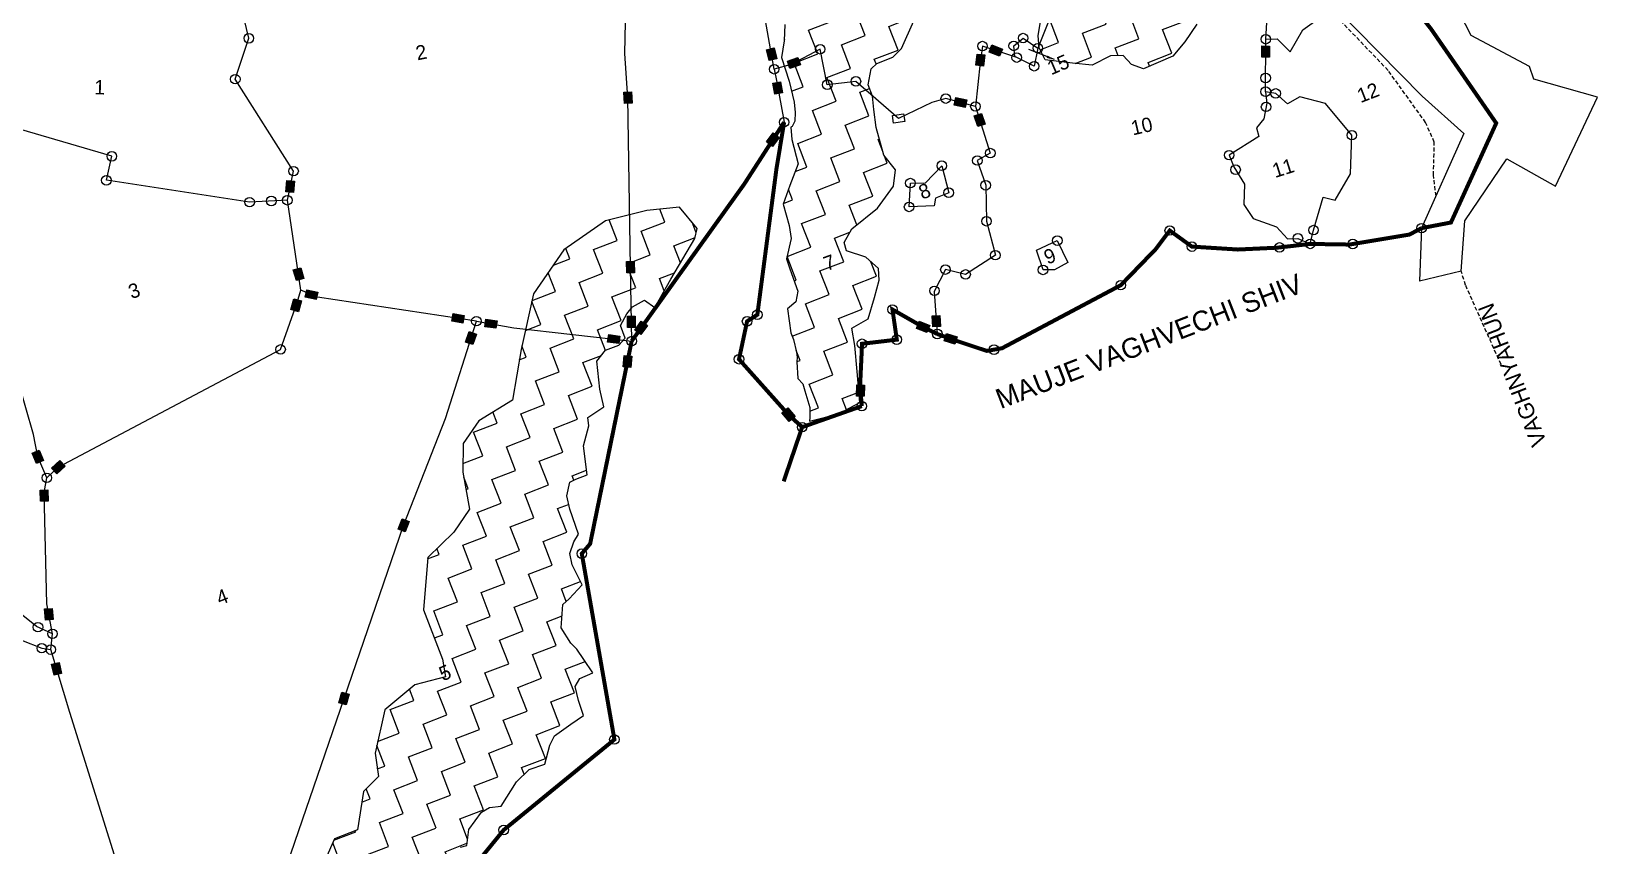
# Model space of a CAD drawing. Header units: metres. Extents: x 298584 to 302516, y 1968971 to 1973240.
# Drawn here: x 300528 to 302516, y 1970663 to 1971698 of the extents above; entities that cross this region are included whole.
import ezdxf

# ---------------------------------------------------------------- set-up
doc = ezdxf.new("R2010")
doc.units = ezdxf.units.M
doc.header["$MEASUREMENT"] = 0
for name, pattern in [('DASHDOT', [1, 0.5, -0.25, 0, -0.25]), ('DASHED', [0.75, 0.5, -0.25]), ('DIVIDE', [1.25, 0.5, -0.25, 0, -0.25, 0, -0.25])]:
    doc.linetypes.add(name, pattern=pattern)
for name, color, linetype in [('LINE_FOOTPATH', 1, 'DASHED'), ('OFF', 1, 'Continuous'), ('POLY_HATCH', 12, 'Continuous'), ('POLY_PARCEL', 6, 'Continuous'), ('POLY_WATER', 4, 'Continuous'), ('SYM_ARROW', 1, 'Continuous'), ('SYM_STONE', 1, 'Continuous'), ('TEXT_MAPOUT', 7, 'Continuous'), ('TEXT_PARCEL', 7, 'Continuous'), ('V_BOUND_LINE', 7, 'Continuous'), ('V_BOUND_STREAM_LINE', 7, 'DASHDOT'), ('V_DIVIDE_LINE', 7, 'DIVIDE')]:
    doc.layers.add(name, color=color, linetype=linetype)
doc.styles.add('TEXT_MAP', font='')
doc.styles.get('TEXT_MAP').set_extended_font_data('Kruti Dev 050')
doc.dimstyles.get("Standard").update_dxf_attribs({"dimtxt": 0.18, "dimasz": 0.18, "dimexe": 0.18, "dimexo": 0.0625, "dimgap": 0.09, "dimtad": 0, "dimtih": 1, "dimtoh": 1, "dimdec": 4, "dimzin": 0, "dimdsep": 46, "dimtxsty": 'Standard', "dimcen": 0.09, "dimadec": 0, "dimazin": 0, "dimtfac": 1, "dimtdec": 4, "dimtofl": 0, "dimtmove": 0, "dimatfit": 3, "dimfxl": 1, "dimtolj": 1, "dimtzin": 0, "dimarcsym": 0})
pattern_1 = [(21.1555, (299824.944, 1968554.17), (18.4471, 41.73738), [32.2669, -32.2669]), (111.1555, (299855.037, 1968565.816), (-41.73738, 18.4471), [32.2669, -32.2669])]

# ---------------------------------------------------------------- blocks, each defined once
blk = doc.blocks.new('STONE')
blk.add_circle((0, 0), 0.851)
blk = doc.blocks.new('STONESQUAREFILLED')
blk.add_hatch(color=256).paths.add_polyline_path([(0.7, -0.48), (0.7, 0.48), (-0.7, 0.48), (-0.7, -0.48)])
blk.add_lwpolyline([(-0.7, 0.48), (0.7, 0.48), (0.7, -0.48), (-0.7, -0.48)], close=True)
blk = doc.blocks.new('STONESQUARE')
blk.add_lwpolyline([(-0.7, 0.48), (0.7, 0.48), (0.7, -0.48), (-0.7, -0.48)], close=True)
blk = doc.blocks.new('TEXTARROW')
blk.add_leader([(0.04, -0.01), (8.68, -0.01)], dimstyle='Standard', override={"dimtxt": 2.5, "dimasz": 2.5, "dimexe": 1.25, "dimexo": 0.625, "dimgap": 0.625, "dimtad": 1, "dimtih": 0, "dimtoh": 0, "dimzin": 8, "dimcen": 2.5, "dimtofl": 1})

msp = doc.modelspace()

# ---------------------------------------------------------------- hatches: boundary and pattern name
at = {"layer": 'POLY_HATCH'}
h = msp.add_hatch(dxfattribs=at)
h.set_pattern_fill('ZIGZAG', color=256, scale=10.162801, angle=21.1555, style=0)
h.set_pattern_definition(pattern_1)
h.paths.add_polyline_path([(299997.4, 1971552), (299980.5, 1971580.5), (299971.6, 1971591), (299969.2, 1971622.2), (299973.9, 1971645.4), (299966.2, 1971662.8), (299972.6, 1971678.9), (299968.9, 1971696), (299962.3, 1971708), (299959.9, 1971721.7), (299961.4, 1971732.9), (299959.9, 1971746.9), (299955.3, 1971753.9), (299951, 1971760), (299943.5, 1971771.7), (299937, 1971788.6), (299925.8, 1971810), (299920.9, 1971835.3), (299915.2, 1971857.5), (299909.3, 1971872.7), (299894.7, 1971885.5), (299879.8, 1971901.1), (299868.6, 1971915.2), (299863, 1971934.5), (299861.1, 1971952.2), (299860.7, 1971965.6), (299849.2, 1971977.7), (299829.9, 1971993.6), (299820, 1972007.8), (299809.6, 1972039.8), (299812.3, 1972055.4), (299808.4, 1972065.5), (299795.2, 1972077), (299786.8, 1972103.8), (299790.2, 1972117.8), (299798.2, 1972129.6), (299811.5, 1972140.6), (299820.6, 1972159.7), (299818, 1972184), (299820.4, 1972200.5), (299842, 1972217.6), (299853.1, 1972231.6), (299854, 1972244.5), (299848.8, 1972250.3), (299831.3, 1972263), (299811.9, 1972282.3), (299810.9, 1972293), (299812.1, 1972305.5), (299796.9, 1972322), (299774.7, 1972336.7), (299761.3, 1972358.7), (299752.3, 1972382), (299774.3, 1972388.1), (299799, 1972374.3), (299810.2, 1972363.1), (299819.8, 1972348.3), (299844.7, 1972344.4), (299858.7, 1972333.3), (299868.6, 1972317.7), (299877.7, 1972301.7), (299890.7, 1972288.3), (299917.4, 1972282.1), (299947.5, 1972272.3), (299956, 1972255.2), (299989.9, 1972255.7), (300012.5, 1972252.8), (300026.4, 1972236.8), (300048.3, 1972222.9), (300072.5, 1972210.9), (300078.7, 1972199.7), (300086.7, 1972176.5), (300081.2, 1972165.6), (300081.1, 1972155.9), (300085.2, 1972142.9), (300096.2, 1972134.5), (300104.8, 1972122.3), (300112, 1972107.8), (300116.1, 1972086), (300118.6, 1972074.4), (300126.6, 1972063.9), (300145.2, 1972071.1), (300173.6, 1972065.5), (300187.8, 1972056.5), (300210, 1972042.7), (300215.7, 1972044.9), (300231.1, 1972052.8), (300247.7, 1972060.2), (300265.6, 1972064.2), (300285.7, 1972065.1), (300312.7, 1972075.6), (300330.1, 1972091.1), (300352.6, 1972100.8), (300377.6, 1972106.6), (300407.4, 1972089.9), (300440.7, 1972079.4), (300471.2, 1972070.9), (300495.5, 1972068.6), (300513.9, 1972061.1), (300529.1, 1972044.6), (300545.5, 1972024.7), (300566.8, 1972012.6), (300581.3, 1971990), (300584.4, 1971979.5), (300587.8, 1971963.3), (300586.1, 1971954.9), (300605.7, 1971942.1), (300624.9, 1971930.1), (300631.7, 1971915.2), (300642.7, 1971892.7), (300650.7, 1971874.5), (300670.8, 1971888), (300694, 1971900.9), (300728.6, 1971904.6), (300750.7, 1971922.9), (300776.1, 1971937.6), (300808.2, 1971940.2), (300818.5, 1971946.2), (300824.5, 1971981.7), (300842.9, 1971996.4), (300873.7, 1972007.4), (300886.5, 1972014.3), (300898.5, 1972041.3), (300909.1, 1972054.1), (300937.2, 1972067), (300970.4, 1972081.8), (300976.6, 1972094.9), (300999.2, 1972114.3), (301023.7, 1972123.8), (301019.1, 1972156.1), (301012.9, 1972189.6), (301035.8, 1972216), (301032.3, 1972239.9), (301014, 1972239.6), (301002, 1972242.8), (300992.2, 1972268.2), (300994.7, 1972281.8), (301014, 1972287.3), (301043.3, 1972299.6), (301050, 1972314.8), (301045.7, 1972333.6), (301037.5, 1972367.8), (301040.9, 1972411.9), (301051.2, 1972430.4), (301075.5, 1972433), (301087.7, 1972411.5), (301089.7, 1972376.3), (301078.4, 1972352.5), (301075.2, 1972335.7), (301080.3, 1972325), (301084, 1972308), (301080.3, 1972294.9), (301073.9, 1972278.8), (301073.2, 1972267.9), (301074, 1972245.8), (301060.7, 1972222.2), (301067.2, 1972170.3), (301065.9, 1972156.1), (301069.6, 1972126.5), (301089.1, 1972113.6), (301094.1, 1972100.9), (301099.7, 1972088.8), (301103.1, 1972082.4), (301126.4, 1972082.6), (301159.4, 1972065.3), (301170.4, 1972056.9), (301183.7, 1972037.7), (301206.3, 1972039.7), (301241.9, 1972033), (301256.8, 1972027.2), (301264.2, 1972005.7), (301271.5, 1971996.9), (301312, 1971990.2), (301327.9, 1971981.8), (301341, 1971960.6), (301350.8, 1971935.2), (301372.2, 1971932.8), (301386, 1971919.7), (301396.9, 1971901.5), (301417.2, 1971891.9), (301428.8, 1971876.9), (301455.1, 1971859.6), (301465.8, 1971829.3), (301469.1, 1971795.6), (301469.2, 1971770.3), (301480.6, 1971740.7), (301484.3, 1971706.2), (301483.5, 1971685.5), (301479.9, 1971664.6), (301489.7, 1971634.4), (301496.1, 1971607.7), (301498, 1971586.7), (301492.1, 1971573.2), (301493.1, 1971560.1), (301501.2, 1971529.2), (301490.4, 1971501.7), (301482, 1971478.1), (301489.6, 1971450.9), (301492.1, 1971434.4), (301486.5, 1971408.8), (301490.5, 1971395.8), (301500.5, 1971367.6), (301498, 1971354), (301487.7, 1971345.2), (301491.8, 1971314.7), (301495, 1971306.2), (301500.1, 1971286.9), (301499.3, 1971277.7), (301500.5, 1971256.8), (301507.2, 1971249.7), (301509.6, 1971240.9), (301515.8, 1971219.9), (301515.8, 1971202.4), (301552.1, 1971211.6), (301579.5, 1971226.1), (301576, 1971265.6), (301573, 1971298.4), (301569.3, 1971320.4), (301590, 1971332.3), (301597.9, 1971359.6), (301604.1, 1971381.4), (301603.1, 1971396.6), (301586.9, 1971410.8), (301562.4, 1971418.8), (301559.3, 1971429.3), (301569.1, 1971446.7), (301601.8, 1971472.9), (301622, 1971501.1), (301624.7, 1971521.7), (301609.8, 1971540.2), (301600.1, 1971575.3), (301597, 1971598.4), (301595.3, 1971615.3), (301589.8, 1971629.6), (301593.6, 1971650.2), (301600.8, 1971656.9), (301621.1, 1971664.8), (301632.3, 1971675.9), (301647.9, 1971711.1), (301643.3, 1971722.9), (301635.6, 1971740.4), (301623.8, 1971758.2), (301613.2, 1971770.6), (301609.1, 1971783.6), (301608.8, 1971802), (301599, 1971835.1), (301590, 1971865.6), (301578.5, 1971885.5), (301557.5, 1971896.8), (301542.5, 1971910.5), (301543.2, 1971938.9), (301546.8, 1971954.9), (301546.3, 1971971.2), (301537, 1971985.1), (301527.5, 1971992.1), (301489.1, 1972018.7), (301463.4, 1972039.9), (301430.4, 1972074.8), (301375, 1972092.2), (301337.3, 1972099), (301299, 1972120.2), (301266.7, 1972123.2), (301240.4, 1972120.8), (301252.3, 1972135.1), (301281, 1972154), (301275.6, 1972190.8), (301242.4, 1972206.1), (301198.2, 1972204.6), (301142.2, 1972181), (301122.8, 1972170.6), (301117.6, 1972171.5), (301175.5, 1972214.6), (301197.5, 1972230.9), (301187.4, 1972262), (301172.2, 1972286.2), (301142, 1972298.9), (301128.8, 1972297.7), (301139.7, 1972317.4), (301169, 1972334.6), (301201.5, 1972363.7), (301204, 1972377.3), (301200.3, 1972389.3), (301174.8, 1972423), (301166.1, 1972430.3), (301182.8, 1972460.1), (301184.3, 1972488.9), (301181.6, 1972503.4), (301160.4, 1972525.4), (301151.6, 1972535.6), (301128.9, 1972554), (301100.1, 1972555.5), (301088.6, 1972550.1), (301086.5, 1972527.9), (301083.3, 1972511.1), (301080.7, 1972492.6), (301076.8, 1972464.8), (301078.9, 1972456.9), (301073.8, 1972450), (301061.1, 1972445.1), (301042.7, 1972457.5), (301018.6, 1972456.9), (301001.6, 1972453.2), (300985.4, 1972484.9), (300959.5, 1972486.5), (300944.8, 1972481.8), (300932.4, 1972458.5), (300915.9, 1972435.6), (300911.4, 1972404.7), (300918, 1972380), (300921, 1972359.8), (300923.1, 1972344.1), (300911.9, 1972320.3), (300898.1, 1972290.7), (300903, 1972265.4), (300908.1, 1972224.5), (300901.7, 1972208.5), (300906.7, 1972188), (300903, 1972174.9), (300856.9, 1972170.7), (300822.9, 1972143), (300811.6, 1972126.9), (300807.1, 1972113.5), (300782, 1972104.3), (300753.7, 1972084.6), (300740.7, 1972067.9), (300751.1, 1972040.8), (300749.1, 1972028.4), (300724.9, 1972005.4), (300715.3, 1971990), (300710.9, 1971973.8), (300695.7, 1971967.9), (300676.9, 1971963.5), (300659.6, 1971965.6), (300651.6, 1971976.1), (300632.8, 1971980.7), (300629.5, 1971995.7), (300648.1, 1972007.8), (300662.3, 1972024), (300672, 1972044.2), (300664, 1972072.3), (300647.7, 1972084.4), (300637.7, 1972082.5), (300616.9, 1972073.5), (300602.6, 1972072.8), (300609.1, 1972086), (300623.9, 1972100.5), (300623.6, 1972118.9), (300613.4, 1972135.3), (300605.3, 1972148.7), (300596.4, 1972154), (300568.9, 1972152.1), (300571.8, 1972169.8), (300583.2, 1972178.1), (300595.8, 1972185.8), (300617.8, 1972199.2), (300625, 1972210.8), (300623.3, 1972222.7), (300607.4, 1972243.8), (300602.4, 1972246.7), (300580.3, 1972270.9), (300580, 1972294.2), (300598.3, 1972310), (300571.2, 1972334.5), (300558.6, 1972347.1), (300552.1, 1972351.4), (300553.3, 1972368.4), (300541.6, 1972391.1), (300527.3, 1972407.9), (300518.2, 1972423.8), (300529.1, 1972435.8), (300549, 1972447.4), (300557.7, 1972475.1), (300553.5, 1972503.6), (300548.8, 1972523.2), (300534.3, 1972550.6), (300521.4, 1972556.3), (300513.7, 1972556.2), (300486.8, 1972547.8), (300448.2, 1972549.4), (300443, 1972550.3), (300421, 1972551), (300399.9, 1972542.9), (300390.4, 1972554.8), (300367.4, 1972574), (300332.8, 1972570.4), (300313, 1972558.8), (300289.2, 1972539.9), (300268.4, 1972510.5), (300262.7, 1972492.7), (300259.1, 1972476.7), (300258.6, 1972462.9), (300266.3, 1972440.6), (300261.2, 1972421.1), (300237.7, 1972401.4), (300226.1, 1972360.9), (300223.8, 1972324), (300223.9, 1972298.8), (300227.8, 1972276), (300212, 1972251.4), (300186.2, 1972257.9), (300163.3, 1972279.2), (300122.2, 1972292.5), (300090.4, 1972309.3), (300076.8, 1972316.7), (300041.5, 1972322.5), (300031.8, 1972340.1), (300021.7, 1972358.6), (300008, 1972381.5), (299991.2, 1972402.2), (299954.5, 1972424), (299938.8, 1972429.6), (299924.2, 1972430.8), (299897.3, 1972427.2), (299885.2, 1972458.5), (299871.4, 1972484.2), (299856, 1972498.7), (299810.3, 1972493.6), (299795.8, 1972490.9), (299773.1, 1972479.2), (299748.2, 1972470.6), (299712.1, 1972463.4), (299696.8, 1972465.3), (299659.6, 1972468.4), (299641.1, 1972463.2), (299638.8, 1972451.6), (299644.3, 1972427.4), (299644.8, 1972407.7), (299638.4, 1972369.7), (299650, 1972337.3), (299666.3, 1972320.3), (299693, 1972301.5), (299734.6, 1972284.5), (299749.8, 1972272.9), (299753.5, 1972260.7), (299752.4, 1972248.6), (299764.5, 1972234.5), (299755.4, 1972215.7), (299760.4, 1972195.3), (299769.5, 1972171.6), (299756.2, 1972168.4), (299739, 1972172.5), (299697.1, 1972202.9), (299660.6, 1972183.9), (299643.5, 1972175.4), (299643.7, 1972147.3), (299646, 1972128.7), (299676.1, 1972088.8), (299681.2, 1972083), (299709.3, 1972044.7), (299728.5, 1972032.7), (299732.9, 1972014), (299729, 1971998.9), (299737.5, 1971976.9), (299757, 1971959.2), (299778.9, 1971945.3), (299783.2, 1971934.3), (299786.9, 1971909.5), (299792.9, 1971886.6), (299811.9, 1971872.5), (299836.1, 1971860.5), (299845.7, 1971850.6), (299854.8, 1971847.3), (299847, 1971834.9), (299831.7, 1971806.6), (299831.1, 1971795.7), (299848.1, 1971768.4), (299826.4, 1971755), (299817.7, 1971744.8), (299807.2, 1971724.2), (299813.1, 1971701.3), (299828, 1971677.9), (299842.3, 1971661), (299869.6, 1971648.3), (299867, 1971637.5), (299848, 1971601), (299845.4, 1971577.7), (299861.9, 1971545.2), (299875.9, 1971538.9), (299880.9, 1971526.3), (299882.8, 1971521.2), (299895, 1971489.3), (299927.6, 1971450.4), (299934.7, 1971434.6), (299941.2, 1971405.1), (299945, 1971380.3), (299957.6, 1971350.2), (299947.8, 1971332.8), (299941.9, 1971292.6), (299931.6, 1971274), (299936, 1971255.3), (299944.8, 1971232.4), (299954.1, 1971223.4), (299966.8, 1971210.8), (300000.9, 1971200.7), (300013.3, 1971198.7), (300001.6, 1971178.8), (300009.6, 1971150.8), (300015, 1971139.3), (300027.6, 1971134.4), (300027.6, 1971121.8), (300023.1, 1971100.6), (300036.1, 1971069.7), (300075.6, 1971035.4), (300099, 1971015.3), (300113.9, 1971009.4), (300120.5, 1971010), (300125.2, 1971020.5), (300133.9, 1971030.7), (300152.1, 1971029), (300148.7, 1971002.4), (300148.3, 1970993.5), (300153.1, 1970971.1), (300171.9, 1970942.4), (300178.4, 1970933.2), (300168.5, 1970918.7), (300160.9, 1970903.1), (300158.3, 1970884.6), (300147.7, 1970872.3), (300172.6, 1970847.7), (300202.5, 1970823.3), (300266, 1970809.9), (300275.4, 1970810.7), (300282.1, 1970833.7), (300276.5, 1970848.1), (300265.6, 1970866.2), (300257.1, 1970875.5), (300246.3, 1970903.4), (300241.6, 1970925.9), (300253, 1970939.1), (300253.6, 1970945.1), (300242.8, 1970960.4), (300221.5, 1970982.2), (300212.9, 1971014.9), (300210.7, 1971036), (300204.2, 1971052.9), (300191, 1971064.4), (300183, 1971074.9), (300167.1, 1971096), (300160.4, 1971103.1), (300153.7, 1971118), (300152, 1971134.8), (300153.2, 1971151.8), (300148.7, 1971163.7), (300144.2, 1971172.7), (300138.5, 1971189.9), (300129.1, 1971206.7), (300120.4, 1971226.6), (300111.8, 1971238.8), (300104.3, 1971250.5), (300093.6, 1971270.7), (300078, 1971298.4), (300076.1, 1971308.3), (300066.6, 1971332.9), (300054.7, 1971361.3), (300036.9, 1971404.1), (300034.4, 1971413.7), (300033.8, 1971420.3), (300025.1, 1971452.9), (300018.9, 1971486.4), (300006.8, 1971517.7), (300004.3, 1971534.3)])
h.paths.add_polyline_path([(300275.8, 1972245.4), (300268.4, 1972255.4), (300262.1, 1972293), (300266.7, 1972305.3), (300284.5, 1972326.3), (300287.8, 1972351.1), (300297.8, 1972367.9), (300326.4, 1972409.6), (300350.3, 1972433), (300370.4, 1972441.9), (300381.2, 1972441.4), (300395, 1972436.1), (300420.4, 1972428.3), (300428.8, 1972418.6), (300433, 1972395.6), (300443.5, 1972380.8), (300451.8, 1972359.3), (300456.1, 1972348.1), (300457.8, 1972319.3), (300466.1, 1972307.2), (300472.7, 1972299.2), (300480.6, 1972278.8), (300484.2, 1972254.3), (300492.1, 1972233.8), (300506.9, 1972223.1), (300518.4, 1972214.6), (300521.1, 1972201.5), (300522.5, 1972179.7), (300513.2, 1972176.1), (300507.1, 1972189), (300494.8, 1972205.5), (300485.4, 1972220.7), (300466.5, 1972223.9), (300418.6, 1972201.8), (300406.1, 1972215.8), (300412.6, 1972232.5), (300446.6, 1972263.2), (300439.6, 1972293.5), (300421.5, 1972300.6), (300403.3, 1972326.5), (300385.3, 1972339.5), (300348.7, 1972348.8), (300335.1, 1972335.4), (300306.8, 1972302.1), (300293.8, 1972268.8)], flags=16)
at = {"layer": 'POLY_HATCH', "ltscale": 10}
h = msp.add_hatch(dxfattribs=at)
h.set_pattern_fill('ZIGZAG', color=256, scale=10.162801, angle=21.1555, style=0)
h.set_pattern_definition(pattern_1)
h.paths.add_polyline_path([(301736.8, 1972166.7), (301744.5, 1972149.4), (301774.9, 1972130.4), (301793.1, 1972113.4), (301807.7, 1972075.7), (301811.2, 1972051.5), (301804.6, 1972028.8), (301808, 1972005.1), (301810.2, 1971994.4), (301799.8, 1971978.8), (301767.3, 1971968.2), (301769, 1971956.3), (301751.7, 1971901.5), (301754.7, 1971881.5), (301764, 1971877.4), (301773.8, 1971861.9), (301781.8, 1971848.7), (301785.3, 1971834.6), (301789.1, 1971819.8), (301802.2, 1971813.3), (301819.8, 1971806.7), (301826.1, 1971799.2), (301812.2, 1971782.5), (301800.7, 1971767.5), (301792.6, 1971746.1), (301798.7, 1971725.3), (301806.7, 1971719.7), (301808.6, 1971709.9), (301805.7, 1971692.4), (301807, 1971676.6), (301814.8, 1971661.3), (301849.1, 1971657.3), (301874.3, 1971654.5), (301897.6, 1971666.4), (301913.8, 1971666.9), (301924, 1971655.4), (301939.6, 1971649.9), (301976.7, 1971666.2), (301991.7, 1971684.5), (302007.2, 1971706.9), (302018.3, 1971760.2), (302015.8, 1971789.1), (302009.5, 1971807.8), (302023.8, 1971818.2), (302030.6, 1971830.4), (302028.2, 1971839.1), (302019.4, 1971856.9), (302006.5, 1971882.7), (301974, 1971897.1), (301951.5, 1971898), (301952.8, 1971907.1), (301943.8, 1971927.7), (301933.4, 1971919.9), (301915.5, 1971901.4), (301908.8, 1971894), (301889, 1971885.3), (301868.8, 1971872.7), (301850, 1971844.3), (301844.5, 1971833.1), (301832.7, 1971842.7), (301824.8, 1971860), (301814.7, 1971881.1), (301811, 1971898), (301812.1, 1971905.1), (301810.3, 1971919.8), (301824.4, 1971933), (301847.3, 1971918.8), (301872, 1971924.5), (301876.7, 1971927.3), (301893, 1971945.1), (301892.9, 1971965.3), (301881.3, 1971992.6), (301899.2, 1972011), (301921.1, 1972029.1), (301922, 1972046.8), (301917.6, 1972085.5), (301885.1, 1972147), (301848.2, 1972174.7), (301836.9, 1972179), (301833.2, 1972191.1), (301844, 1972202.9), (301846.6, 1972221.2), (301831.2, 1972246.1), (301817.6, 1972263.9), (301788.8, 1972283.5), (301772.2, 1972266.6), (301761.4, 1972237.3), (301744.5, 1972251), (301738.8, 1972258.4), (301720.4, 1972281.1), (301684.9, 1972303), (301664.3, 1972323.9), (301647, 1972341.3), (301626.6, 1972346.8), (301612.8, 1972367.5), (301581.4, 1972376.5), (301542.5, 1972387.4), (301517.1, 1972400.7), (301495.2, 1972395.1), (301468.5, 1972364.6), (301480.7, 1972352.9), (301501.7, 1972348.5), (301529.2, 1972337.1), (301561.1, 1972336.9), (301577.1, 1972305.5), (301599.7, 1972301.8), (301620.3, 1972293.4), (301639.3, 1972269.4), (301671.6, 1972240.5), (301683.1, 1972220.9), (301689.4, 1972207), (301707, 1972196.5), (301732, 1972191.7)])
h.paths.add_polyline_path([(301932.3, 1971853.2), (301940.7, 1971856.5), (301947.2, 1971859), (301964.4, 1971860.3), (301975, 1971848.3), (301976.5, 1971836), (301956.4, 1971818.6), (301946.5, 1971794.3), (301933.6, 1971758.3), (301933.3, 1971736.7), (301922.5, 1971731.4), (301911.2, 1971730.3), (301891.5, 1971722.7), (301858.1, 1971706.5), (301842.3, 1971711.1), (301834.8, 1971722.2), (301834.1, 1971738), (301838.3, 1971749.3), (301852.6, 1971762.3), (301868.9, 1971772.9), (301889.5, 1971800.2), (301924.7, 1971839.5)], flags=16)
at = {"layer": 'POLY_HATCH'}
h = msp.add_hatch(dxfattribs=at)
h.set_pattern_fill('ZIGZAG', color=256, scale=10.162801, angle=21.1555, style=0)
h.set_pattern_definition(pattern_1)
h.paths.add_polyline_path([(301053.7, 1970877.7), (301014.5, 1970867.4), (300976.4, 1970835.8), (300964.1, 1970780.7), (300968.3, 1970751.2), (300949.4, 1970731.9), (300941.8, 1970683.4), (300912.6, 1970672.1), (300901.1, 1970646.1), (300882.4, 1970607.7), (300863.5, 1970557.2), (300858.1, 1970521.6), (300864.3, 1970480.8), (300886.1, 1970424.6), (300905.8, 1970410.7), (300959, 1970466.8), (300981.7, 1970503.7), (300987.5, 1970526.4), (301009.8, 1970559.3), (301007.1, 1970578.7), (301018.4, 1970594.8), (301041.9, 1970601.9), (301044.8, 1970627.3), (301054, 1970651.3), (301080.7, 1970665.8), (301083.2, 1970684), (301099.1, 1970705.7), (301109.4, 1970711.6), (301124.3, 1970713.5), (301143.5, 1970744.3), (301159.7, 1970760.2), (301179.5, 1970766.9), (301185.8, 1970790.8), (301191.9, 1970802.8), (301212.4, 1970817.6), (301228.6, 1970828.7), (301222.2, 1970847.6), (301218.2, 1970865.5), (301224, 1970875.5), (301240.6, 1970882.9), (301229.2, 1970899.9), (301220.3, 1970913), (301212.4, 1970920.6), (301200.4, 1970939.8), (301202.5, 1970969.7), (301210.5, 1970976.7), (301226.8, 1970994.7), (301214.2, 1971019.9), (301211.5, 1971034.4), (301216.5, 1971049), (301222.4, 1971059.1), (301211.1, 1971090.7), (301207.4, 1971107.7), (301211.5, 1971124.9), (301218.8, 1971128.7), (301233.2, 1971134.2), (301228.5, 1971171.3), (301235.3, 1971196.7), (301234.2, 1971207), (301254.3, 1971220.6), (301249.5, 1971243.1), (301245.5, 1971278.5), (301256.6, 1971292.5), (301273.6, 1971299), (301281.7, 1971308), (301275.5, 1971324.1), (301286.9, 1971345.3), (301305.9, 1971356.3), (301319.3, 1971346.9), (301339.4, 1971382.8), (301370, 1971434.5), (301373.1, 1971447.1), (301350.6, 1971474.3), (301309, 1971470.2), (301256.5, 1971457.1), (301203.7, 1971419.9), (301165.3, 1971364.3), (301149.5, 1971293.5), (301138.4, 1971229.2), (301095.7, 1971203.1), (301075.8, 1971173.9), (301075.4, 1971137.8), (301084, 1971090.8), (301064.1, 1971061.5), (301031, 1971029.5), (301025.6, 1970962.7), (301049.8, 1970900.2)])

# ---------------------------------------------------------------- linework, layer by layer
at = {"layer": 'LINE_FOOTPATH', "ltscale": 10}
for points in [[(302310.7, 1971488.6), (302307.4, 1971515), (302308.5, 1971556.8), (302297.5, 1971581.9), (302249.8, 1971648.1), (302185.3, 1971715.5), (302136.6, 1971759.8), (302098.5, 1971823.6), (302057.7, 1971912.3), (302037.5, 1971958.9), (302031.9, 1971999), (302027.5, 1972074.2), (302022.5, 1972139.6), (302003.5, 1972218.6), (301976.1, 1972288.4), (301971.9, 1972320.4), (301953.5, 1972366.8), (301942.4, 1972383.3), (301907.9, 1972404.4), (301873.1, 1972415.1), (301816.7, 1972443.4), (301778.9, 1972464.2), (301760.5, 1972473.9)], [(302393.2, 1971274.4), (302348.1, 1971375.3), (302342.7, 1971393.2)]]:
    msp.add_lwpolyline(points, dxfattribs=at)
at = {"layer": 'OFF'}
for points in [[(302462.5, 1971500.8), (302515.8, 1971614.2)], [(302342.7, 1971393.2), (302289.6, 1971380.1)]]:
    msp.add_lwpolyline(points, dxfattribs=at)
at = {"layer": 'POLY_HATCH', "ltscale": 10}
for points in [[(301484.3, 1971706.2), (301483.5, 1971685.5), (301479.9, 1971664.6), (301489.7, 1971634.4), (301496.1, 1971607.7), (301497.3, 1971594.6), (301496.7, 1971583.6), (301493.6, 1971576.6), (301491.9, 1971575.9), (301493.1, 1971560.1), (301501.2, 1971529.2), (301490.4, 1971501.7), (301482, 1971478.1), (301489.6, 1971450.9), (301492.1, 1971434.4), (301486.5, 1971408.8), (301490.5, 1971395.8), (301500.5, 1971367.6), (301498, 1971354), (301487.7, 1971345.2), (301491.8, 1971314.7), (301495, 1971306.2), (301499.2, 1971290.3), (301499.8, 1971283.8), (301499.3, 1971277.7), (301500.5, 1971256.8), (301507.2, 1971249.7), (301509.6, 1971240.9), (301515.8, 1971219.9), (301515.8, 1971207.3), (301515.7, 1971202.4), (301552.1, 1971211.6), (301579.5, 1971226.1), (301576, 1971265.6), (301573, 1971298.4), (301569.3, 1971320.4), (301590, 1971332.3), (301597.9, 1971359.6), (301604.1, 1971381.4), (301603.1, 1971396.6), (301586.9, 1971410.8), (301562.4, 1971418.8), (301559.3, 1971429.3), (301569.1, 1971446.7), (301601.8, 1971472.9), (301622, 1971501.1), (301624.7, 1971521.7), (301609.8, 1971540.2), (301600.1, 1971575.3), (301597, 1971598.4), (301595.3, 1971615.3), (301589.8, 1971629.6), (301593.6, 1971650.2), (301600.8, 1971656.9), (301621.1, 1971664.8), (301632.3, 1971675.9), (301647.9, 1971711.1)], [(302007.2, 1971706.9), (301991.7, 1971684.5), (301976.7, 1971666.2), (301939.6, 1971649.9), (301924, 1971655.4), (301913.8, 1971666.9), (301897.6, 1971666.4), (301874.3, 1971654.5), (301849.1, 1971657.3), (301814.8, 1971661.3), (301807, 1971676.6), (301805.7, 1971692.4), (301808.6, 1971709.9)], [(301072.5, 1970661.3), (301080.4, 1970663.4), (301083.2, 1970684), (301099.1, 1970705.7), (301109.4, 1970711.6), (301124.3, 1970713.5), (301143.5, 1970744.3), (301159.7, 1970760.2), (301179.5, 1970766.9), (301185.8, 1970790.8), (301191.9, 1970802.8), (301212.4, 1970817.6), (301228.6, 1970828.7), (301222.2, 1970847.6), (301218.2, 1970865.5), (301224, 1970875.5), (301240.6, 1970882.9), (301229.2, 1970899.9), (301220.3, 1970913), (301212.4, 1970920.6), (301200.4, 1970939.8), (301202.5, 1970969.7), (301210.5, 1970976.7), (301226.8, 1970994.7), (301214.2, 1971019.9), (301211.5, 1971034.4), (301216.5, 1971049), (301222.4, 1971059.1), (301211.1, 1971090.7), (301207.4, 1971107.7), (301211.5, 1971124.9), (301218.8, 1971128.7), (301233.2, 1971134.2), (301228.5, 1971171.3), (301235.3, 1971196.7), (301234.2, 1971207), (301254.3, 1971220.6), (301249.5, 1971243.1), (301245.5, 1971278.5), (301256.6, 1971292.5), (301273.6, 1971299), (301281.7, 1971308), (301275.5, 1971324.1), (301283.5, 1971338.8), (301290.8, 1971347.5), (301305.9, 1971356.3), (301319.3, 1971346.9), (301339.4, 1971382.8), (301370, 1971434.5), (301373.1, 1971447.1), (301350.6, 1971474.3), (301309, 1971470.2), (301256.5, 1971457.1), (301203.7, 1971419.9), (301165.3, 1971364.3), (301149.5, 1971293.5), (301138.4, 1971229.2), (301095.7, 1971203.1), (301075.8, 1971173.9), (301075.4, 1971137.8), (301084, 1971090.8), (301064.1, 1971061.5), (301031, 1971029.5), (301025.6, 1970962.7), (301049.8, 1970900.2), (301053.7, 1970877.7), (301014.5, 1970867.4), (300976.4, 1970835.8), (300964.1, 1970780.7), (300968.3, 1970751.2), (300949.4, 1970731.9), (300941.8, 1970683.4), (300912.6, 1970672.1), (300901.1, 1970646.1)]]:
    msp.add_lwpolyline(points, dxfattribs=at)
at = {"layer": 'POLY_PARCEL'}
for points in [[(301289.8, 1971304.2), (301288.4, 1971398.1), (301285.1, 1971613.3), (301281, 1971669.7), (301282.5, 1971729), (301245.9, 1971793.4), (301171.2, 1971922.3), (301112.5, 1972019.1), (301062.9, 1972102.5)], [(302028.3, 1971972.5), (301904.7, 1971932.2), (301944.3, 1971808.2), (301913.9, 1971792), (301908.2, 1971765.9), (301890.2, 1971758), (301900.4, 1971732.2), (301819.6, 1971712.1), (301805.3, 1971676.3)], [(301470.7, 1971649.5), (301466.2, 1971675.6), (301437.2, 1971839.4), (301430.2, 1971866.9)], [(302094.6, 1971687.6), (302099.1, 1971758.5), (302109.7, 1971770.2), (302052.6, 1971856.9)], [(300852.8, 1971483.1), (300860.7, 1971520.1), (300786.7, 1971636.9), (300803.9, 1971688.8), (300783.2, 1971775.2)], [(302094.6, 1971687.6), (302109, 1971688.3), (302125.6, 1971671.6), (302141.5, 1971699.5), (302181.8, 1971728.2)], [(300852.8, 1971483.1), (300804.9, 1971480.7), (300623.1, 1971508.4), (300630, 1971538.9), (300505.8, 1971575.4), (300513.2, 1971636.9), (300483.3, 1971653.2), (300466.2, 1971688.9), (300458.3, 1971702.7)], [(301778.5, 1971664.3), (301776.2, 1971665.5), (301774.7, 1971679.1), (301786.6, 1971689.1), (301805.3, 1971676.3)], [(302094.4, 1971621), (302094.6, 1971687.6)], [(301726.1, 1971602.2), (301688.4, 1971612.2), (301670.6, 1971607.4), (301628.6, 1971586.9), (301574.4, 1971634.1), (301538.1, 1971629.9), (301529.1, 1971674.9), (301492.2, 1971655.7), (301470.7, 1971649.5)], [(301778.5, 1971664.3), (301735, 1971678.9), (301731.9, 1971658.2), (301726.1, 1971602.2)], [(301805.3, 1971676.3), (301800.7, 1971653.3), (301778.5, 1971664.3)], [(301470.7, 1971649.5), (301473.4, 1971635.1), (301483.3, 1971582.2)], [(300547.5, 1971130.5), (300536.1, 1971157.1), (300530.7, 1971185.4), (300452.3, 1971456.7), (300400.3, 1971634)], [(302094.4, 1971621), (302095.8, 1971606.6), (302092.3, 1971586.3), (302083, 1971575), (302085.9, 1971563.9), (302048.1, 1971540.4), (302054.1, 1971525.5), (302067.4, 1971503.4), (302066.6, 1971477.5), (302078.6, 1971460), (302108.1, 1971449.2), (302122, 1971434), (302135.4, 1971434.7), (302151.1, 1971427.6)], [(302151.1, 1971427.6), (302155.2, 1971445.2), (302167.4, 1971487.1), (302182.6, 1971483), (302202.1, 1971516.6), (302203.9, 1971565.7), (302170.3, 1971606), (302137.8, 1971614.5), (302122, 1971605.6), (302107.2, 1971618.8), (302094.4, 1971621)], [(301726.1, 1971602.2), (301745, 1971543), (301728.5, 1971533.5), (301739.1, 1971502.1), (301740.1, 1971456.4), (301751.4, 1971413.3), (301713.6, 1971388.9), (301688, 1971395), (301673.6, 1971367.2), (301677.7, 1971313.2)], [(300870.1, 1971368.9), (300852.8, 1971483.1)], [(300547.5, 1971130.5), (300562.1, 1971144.1), (300844.2, 1971293.6), (300865.3, 1971353.4), (300870.1, 1971368.9)], [(301092.7, 1971329.5), (300891, 1971360), (300870.1, 1971368.9)], [(300848.1, 1970626), (300924.8, 1970850.2), (301000.4, 1971070.1), (301053.6, 1971206), (301092.7, 1971329.5)], [(301092.7, 1971329.5), (301140.1, 1971320.9), (301289.8, 1971304.2)], [(300554.7, 1970932.4), (300547.6, 1970970.4), (300544, 1971111.9), (300547.5, 1971130.5)], [(300554.7, 1970932.4), (300534.2, 1970941.7), (300506.5, 1970964.2), (300443.7, 1970970.2)], [(300443.7, 1970970.2), (300444, 1970945.5), (300463.3, 1970944.7), (300541.1, 1970914.1), (300552.5, 1970912.3)], [(300552.5, 1970912.3), (300554.7, 1970932.4)], [(300697.2, 1970432.6), (300691.8, 1970464.4), (300576.8, 1970832.4), (300552.5, 1970912.3)]]:
    msp.add_lwpolyline(points, dxfattribs=at)
for points in [[(301662.9, 1971505.3), (301683.4, 1971527), (301692.2, 1971492.7), (301675.3, 1971485.7), (301673.7, 1971476.2), (301641.9, 1971474.6), (301643.5, 1971504.9)], [(301803.5, 1971419.8), (301830, 1971431.8), (301843.3, 1971404.1), (301826.6, 1971394.5), (301811.9, 1971394.6)]]:
    msp.add_lwpolyline(points, close=True, dxfattribs=at)
at = {"layer": 'POLY_WATER'}
for points in [[(302515.8, 1971614.2), (302434.7, 1971636.8), (302429.2, 1971652.8), (302355.1, 1971692.4), (302297.8, 1971804.4), (302281.2, 1971843.5), (302257, 1971915.8), (302236, 1971970.8), (302207.3, 1972039.6), (302182.7, 1972099.5), (302186.5, 1972183.9), (302139.1, 1972194.1), (302084.9, 1972355.2), (302021.5, 1972544.8), (301965.1, 1972711.5), (302019, 1972751)], [(302181.8, 1971728.2), (302293.1, 1971615.5), (302346.1, 1971567.7), (302292.4, 1971447.7)], [(302342.7, 1971393.2), (302347.2, 1971456.8), (302400.7, 1971535.9), (302462.5, 1971500.8)], [(302292.4, 1971447.7), (302289.6, 1971380.1)]]:
    msp.add_lwpolyline(points, dxfattribs=at)
at = {"layer": 'V_BOUND_LINE', "const_width": 5.08}
for points in [[(301289.8, 1971304.2), (301432.6, 1971503.5), (301483.3, 1971582.2)], [(301483.3, 1971582.2), (301473.5, 1971522.6), (301449.3, 1971337.7), (301436.3, 1971329.3), (301426, 1971281.1), (301488.8, 1971210.7), (301506.2, 1971194.9), (301581.9, 1971221.6)], [(301677.7, 1971313.2), (301697.6, 1971306), (301740.5, 1971291.7), (301759.8, 1971295.1), (301910.6, 1971375.2), (301954.9, 1971421), (301972.7, 1971444.6), (302000.8, 1971424.2), (302059.2, 1971420.5), (302108.5, 1971422.8), (302151.1, 1971427.6)], [(302151.1, 1971427.6), (302200.9, 1971426.8), (302277, 1971439.5), (302292.4, 1971447.7)], [(301581.9, 1971221.6), (301579.7, 1971246.3), (301582.2, 1971300.8), (301626.3, 1971306), (301620.8, 1971344.3), (301659.6, 1971322.1), (301677.7, 1971313.2)], [(301015, 1970545.5), (301127.4, 1970683.2), (301267.9, 1970798.1), (301226.5, 1971034.2), (301237.1, 1971046.7), (301289.8, 1971304.2)]]:
    msp.add_lwpolyline(points, dxfattribs=at)
at = {"layer": 'V_BOUND_STREAM_LINE', "ltscale": 10, "const_width": 5.08}
msp.add_lwpolyline([(299645.1, 1973013.9), (299865, 1972998), (300400.1, 1972922.9), (300998.5, 1972910.9), (301476.4, 1972965.6), (301699.3, 1972820.8), (301883.8, 1972703), (302021.3, 1972446), (302110.2, 1972150), (302135.8, 1971913.3), (302304.2, 1971700.9), (302387.1, 1971581), (302329.6, 1971454.8), (302292.4, 1971447.7)], dxfattribs=at)
at = {"layer": 'V_DIVIDE_LINE', "ltscale": 10, "const_width": 5.08}
msp.add_lwpolyline([(301506.2, 1971194.9), (301482.7, 1971126)], dxfattribs=at)

# ---------------------------------------------------------------- block references
at = {"layer": 'SYM_ARROW', "ltscale": 10, "xscale": 4.065120239983914, "yscale": 4.065120239983914, "zscale": 4.065120239983914, "rotation": 158.6696603844857}
msp.add_blockref('TEXTARROW', (301826.6, 1971661.6), dxfattribs=at)
at = {"layer": 'SYM_STONE', "ltscale": 10}
for name, p, xscale, yscale, zscale, rotation in [('STONE', (300803.9, 1971688.8), 7.113960419971849, 7.113960419971849, 7.113960419971849, 21.15550735412409), ('STONESQUAREFILLED', (302094.5, 1971671.9), 10.16280059995979, 10.16280059995979, 10.16280059995979, 269.8472935110522), ('STONE', (300786.7, 1971636.9), 7.113960419971849, 7.113960419971849, 7.113960419971849, 21.15550735412409), ('STONE', (300630, 1971538.9), 7.113960419971849, 7.113960419971849, 7.113960419971849, 21.15550735412409), ('STONE', (300860.7, 1971520.1), 7.113960419971849, 7.113960419971849, 7.113960419971849, 21.15550735412409), ('STONE', (300623.1, 1971508.4), 7.113960419971849, 7.113960419971849, 7.113960419971849, 21.15550735412409), ('STONESQUAREFILLED', (300856.5, 1971500.5), 10.16280059995978, 10.16280059995978, 10.16280059995978, 85.42045764945884), ('STONE', (300804.9, 1971480.7), 7.113960419971849, 7.113960419971849, 7.113960419971849, 21.15550735412409), ('STONE', (300832.5, 1971482.1), 7.113960419971849, 7.113960419971849, 7.113960419971849, 21.15550735412409), ('STONE', (300852.8, 1971483.1), 7.113960419971849, 7.113960419971849, 7.113960419971849, 21.15550735412409), ('STONESQUAREFILLED', (301288.4, 1971398.1), 10.16280059995978, 10.16280059995978, 10.16280059995978, 270.8713447619292), ('STONESQUAREFILLED', (300867, 1971389.2), 10.16280059995978, 10.16280059995978, 10.16280059995978, 285.9804881378361), ('STONESQUAREFILLED', (300883.5, 1971363.2), 10.16280059995978, 10.16280059995978, 10.16280059995978, 347.6711312590245), ('STONESQUAREFILLED', (300864, 1971349.7), 10.16280059995978, 10.16280059995978, 10.16280059995978, 74.48716518372053), ('STONE', (300844.2, 1971293.6), 7.113960419971849, 7.113960419971849, 7.113960419971849, 21.15550735412409), ('STONESQUAREFILLED', (300536.1, 1971157.1), 10.16280059995979, 10.16280059995979, 10.16280059995979, 293.3882940969389), ('STONESQUAREFILLED', (300562.1, 1971144.1), 10.16280059995978, 10.16280059995978, 10.16280059995978, 43.18067014031727), ('STONE', (300547.5, 1971130.5), 7.113960419971849, 7.113960419971849, 7.113960419971849, 21.15550735412409), ('STONESQUAREFILLED', (300544.1, 1971108), 10.16280059995978, 10.16280059995978, 10.16280059995978, 92.02936918341712), ('STONESQUAREFILLED', (301000.4, 1971070.1), 10.16280059995979, 10.16280059995979, 10.16280059995979, 68.61617136410605), ('STONESQUAREFILLED', (300550.1, 1970957.2), 10.16280059995978, 10.16280059995978, 10.16280059995978, 94.44339420076452), ('STONE', (300536.3, 1970940.8), 7.113960419971849, 7.113960419971849, 7.113960419971849, 21.15550735412409), ('STONE', (300554.7, 1970932.4), 7.113960419971849, 7.113960419971849, 7.113960419971849, 21.15550735412409), ('STONE', (300541.1, 1970914.1), 7.113960419971849, 7.113960419971849, 7.113960419971849, 21.15550735412409), ('STONE', (300552.5, 1970912.3), 7.113960419971849, 7.113960419971849, 7.113960419971849, 21.15550735412409), ('STONESQUAREFILLED', (300559.9, 1970887.9), 10.16280059995979, 10.16280059995979, 10.16280059995979, 102.5699740958442), ('STONESQUAREFILLED', (300924.8, 1970850.2), 10.16280059995978, 10.16280059995978, 10.16280059995978, 74.51258806754322), ('STONE', (301127.4, 1970683.2), 7.113960419971849, 7.113960419971849, 7.113960419971849, 21.15550735412409)]:
    msp.add_blockref(name, p, dxfattribs=dict(at, xscale=xscale, yscale=yscale, zscale=zscale, rotation=rotation))
at = {"layer": 'SYM_STONE'}
for name, p, xscale, yscale, zscale, rotation in [('STONE', (301529.1, 1971674.9), 7.113960419971849, 7.113960419971849, 7.113960419971849, 21.15550735412409), ('STONE', (301735, 1971678.9), 7.113960419971849, 7.113960419971849, 7.113960419971849, 21.15550735412409), ('STONESQUAREFILLED', (301751.9, 1971673.2), 10.16280059995978, 10.16280059995978, 10.16280059995978, 338.6529437068148), ('STONE', (301774.7, 1971679.1), 7.113960419971849, 7.113960419971849, 7.113960419971849, 21.15550735412409), ('STONE', (301786.6, 1971689.1), 7.113960419971849, 7.113960419971849, 7.113960419971849, 21.15550735412409), ('STONE', (301805.3, 1971676.3), 7.113960419971849, 7.113960419971849, 7.113960419971849, 21.15550735412409), ('STONE', (302094.6, 1971687.6), 7.113960419971849, 7.113960419971849, 7.113960419971849, 21.15550735412409), ('STONESQUAREFILLED', (301467.4, 1971668.5), 10.16280059995978, 10.16280059995978, 10.16280059995978, 103.6964424133059), ('STONESQUAREFILLED', (301495.7, 1971657.5), 10.16280059995978, 10.16280059995978, 10.16280059995978, 19.60259509480509), ('STONESQUAREFILLED', (301732.4, 1971661.1), 10.16280059995979, 10.16280059995979, 10.16280059995979, 263.8258781494767), ('STONE', (301778.5, 1971664.3), 7.113960419971849, 7.113960419971849, 7.113960419971849, 21.15550735412409), ('STONE', (301800.7, 1971653.3), 7.113960419971849, 7.113960419971849, 7.113960419971849, 21.15550735412409), ('STONE', (301470.7, 1971649.5), 7.113960419971849, 7.113960419971849, 7.113960419971849, 21.15550735412409), ('STONE', (301574.4, 1971634.1), 7.113960419971849, 7.113960419971849, 7.113960419971849, 21.15550735412409), ('STONE', (302094.4, 1971638.4), 7.113960419971849, 7.113960419971849, 7.113960419971849, 21.15550735412409), ('STONESQUAREFILLED', (301285.1, 1971613.3), 10.16280059995979, 10.16280059995979, 10.16280059995979, 92.68025974603457), ('STONESQUAREFILLED', (301475.2, 1971625.8), 10.16280059995979, 10.16280059995979, 10.16280059995979, 100.1886868519334), ('STONE', (301538.1, 1971629.9), 7.113960419971849, 7.113960419971849, 7.113960419971849, 21.15550735412409), ('STONE', (301688.4, 1971612.2), 7.113960419971849, 7.113960419971849, 7.113960419971849, 21.15550735412409), ('STONE', (302094.4, 1971621), 7.113960419971849, 7.113960419971849, 7.113960419971849, 21.15550735412409), ('STONE', (302107.2, 1971618.8), 7.113960419971849, 7.113960419971849, 7.113960419971849, 21.15550735412409), ('STONESQUAREFILLED', (301707.3, 1971607.2), 10.16280059995978, 10.16280059995978, 10.16280059995978, 347.7992417725303), ('STONE', (301726.1, 1971602.2), 7.113960419971849, 7.113960419971849, 7.113960419971849, 21.15550735412409), ('STONE', (302095, 1971601.7), 7.113960419971849, 7.113960419971849, 7.113960419971849, 21.15550735412409), ('STONE', (301483.3, 1971582.2), 7.113960419971849, 7.113960419971849, 7.113960419971849, 21.15550735412409), ('STONESQUARE', (301628.6, 1971586.9), 10.16280059995978, 10.16280059995978, 10.16280059995978, 8.635064349087825), ('STONESQUAREFILLED', (301731.5, 1971585.1), 10.16280059995979, 10.16280059995979, 10.16280059995979, 287.7190054829604), ('STONESQUAREFILLED', (301468.9, 1971559.9), 10.16280059995978, 10.16280059995978, 10.16280059995978, 52.693830815302), ('STONE', (302203.9, 1971565.7), 7.113960419971849, 7.113960419971849, 7.113960419971849, 21.15550735412409), ('STONE', (301728.5, 1971533.5), 7.113960419971849, 7.113960419971849, 7.113960419971849, 21.15550735412409), ('STONE', (301745, 1971543), 7.113960419971849, 7.113960419971849, 7.113960419971849, 21.15550735412409), ('STONE', (302048.1, 1971540.4), 7.113960419971849, 7.113960419971849, 7.113960419971849, 21.15550735412409), ('STONE', (301683.4, 1971527), 7.113960419971849, 7.113960419971849, 7.113960419971849, 21.15550735412409), ('STONE', (302056.3, 1971521.9), 7.113960419971849, 7.113960419971849, 7.113960419971849, 21.15550735412409), ('STONE', (301643.5, 1971504.9), 7.113960419971849, 7.113960419971849, 7.113960419971849, 21.15550735412409), ('STONE', (301739.1, 1971502.1), 7.113960419971849, 7.113960419971849, 7.113960419971849, 21.15550735412409), ('STONE', (301641.9, 1971474.6), 7.113960419971849, 7.113960419971849, 7.113960419971849, 21.15550735412409), ('STONE', (301692.2, 1971492.7), 7.113960419971849, 7.113960419971849, 7.113960419971849, 21.15550735412409), ('STONE', (301740.1, 1971456.4), 7.113960419971849, 7.113960419971849, 7.113960419971849, 21.15550735412409), ('STONE', (301972.7, 1971444.6), 7.113960419971849, 7.113960419971849, 7.113960419971849, 21.15550735412409), ('STONE', (302135.4, 1971434.7), 7.113960419971849, 7.113960419971849, 7.113960419971849, 21.15550735412409), ('STONE', (302155.2, 1971445.2), 7.113960419971849, 7.113960419971849, 7.113960419971849, 21.15550735412409), ('STONE', (302292.4, 1971447.7), 7.113960419971849, 7.113960419971849, 7.113960419971849, 21.15550735412409), ('STONE', (301830, 1971431.8), 7.113960419971849, 7.113960419971849, 7.113960419971849, 21.15550735412409), ('STONE', (302000.8, 1971424.2), 7.113960419971849, 7.113960419971849, 7.113960419971849, 21.15550735412409), ('STONE', (302112, 1971423.2), 7.113960419971849, 7.113960419971849, 7.113960419971849, 21.15550735412409), ('STONE', (302151.1, 1971427.6), 7.113960419971849, 7.113960419971849, 7.113960419971849, 21.15550735412409), ('STONE', (302205, 1971427.5), 7.113960419971849, 7.113960419971849, 7.113960419971849, 21.15550735412409), ('STONE', (301688, 1971395), 7.113960419971849, 7.113960419971849, 7.113960419971849, 21.15550735412409), ('STONE', (301751.4, 1971413.3), 7.113960419971849, 7.113960419971849, 7.113960419971849, 21.15550735412409), ('STONE', (301811.9, 1971394.6), 7.113960419971849, 7.113960419971849, 7.113960419971849, 21.15550735412409), ('STONE', (301713.6, 1971388.9), 7.113960419971849, 7.113960419971849, 7.113960419971849, 21.15550735412409), ('STONE', (301910.6, 1971375.2), 7.113960419971849, 7.113960419971849, 7.113960419971849, 21.15550735412409), ('STONE', (301674.1, 1971368.1), 7.113960419971849, 7.113960419971849, 7.113960419971849, 21.15550735412409), ('STONE', (301449.3, 1971337.7), 7.113960419971849, 7.113960419971849, 7.113960419971849, 21.15550735412409), ('STONE', (301620.8, 1971344.3), 7.113960419971849, 7.113960419971849, 7.113960419971849, 21.15550735412409), ('STONESQUAREFILLED', (301069.3, 1971333.1), 10.16280059995978, 10.16280059995978, 10.16280059995978, 350.2350043860177), ('STONE', (301092.7, 1971329.5), 7.113960419971849, 7.113960419971849, 7.113960419971849, 21.15550735412409), ('STONESQUAREFILLED', (301111.2, 1971326.2), 10.16280059995979, 10.16280059995979, 10.16280059995979, 352.2381737805297), ('STONESQUAREFILLED', (301289.4, 1971328.7), 10.16280059995979, 10.16280059995979, 10.16280059995979, 90.87134476192912), ('STONESQUAREFILLED', (301301.8, 1971321), 10.16280059995979, 10.16280059995979, 10.16280059995979, 54.3703923831646), ('STONE', (301436.3, 1971329.3), 7.113960419971849, 7.113960419971849, 7.113960419971849, 21.15550735412409), ('STONESQUAREFILLED', (301659.6, 1971322.1), 10.16280059995978, 10.16280059995978, 10.16280059995978, 337.8973568597364), ('STONESQUAREFILLED', (301676.5, 1971329.5), 10.16280059995978, 10.16280059995978, 10.16280059995978, 92.35412464227417), ('STONESQUAREFILLED', (301085.9, 1971308), 10.16280059995978, 10.16280059995978, 10.16280059995978, 70.39522211777962), ('STONESQUAREFILLED', (301267, 1971306.8), 10.16280059995979, 10.16280059995979, 10.16280059995979, 351.492927651194), ('STONE', (301289.8, 1971304.2), 7.113960419971849, 7.113960419971849, 7.113960419971849, 21.15550735412409), ('STONE', (301582.2, 1971300.8), 7.113960419971849, 7.113960419971849, 7.113960419971849, 21.15550735412409), ('STONE', (301626.3, 1971306), 7.113960419971849, 7.113960419971849, 7.113960419971849, 21.15550735412409), ('STONE', (301677.7, 1971313.2), 7.113960419971849, 7.113960419971849, 7.113960419971849, 21.15550735412409), ('STONESQUAREFILLED', (301694.7, 1971307), 10.16280059995979, 10.16280059995979, 10.16280059995979, 342.4359061347686), ('STONESQUAREFILLED', (301284.5, 1971278.3), 10.16280059995978, 10.16280059995978, 10.16280059995978, 84.48102031397801), ('STONE', (301426, 1971281.1), 7.113960419971849, 7.113960419971849, 7.113960419971849, 21.15550735412409), ('STONE', (301749.7, 1971293.3), 7.113960419971849, 7.113960419971849, 7.113960419971849, 21.15550735412409), ('STONESQUAREFILLED', (301580.2, 1971241.3), 10.16280059995979, 10.16280059995979, 10.16280059995979, 88.49995059696062), ('STONE', (301581.9, 1971221.6), 7.113960419971849, 7.113960419971849, 7.113960419971849, 21.15550735412409), ('STONESQUAREFILLED', (301488.8, 1971210.7), 10.16280059995979, 10.16280059995979, 10.16280059995979, 309.9248285415817), ('STONE', (301506.2, 1971194.9), 7.113960419971849, 7.113960419971849, 7.113960419971849, 21.15550735412409), ('STONE', (301226.5, 1971034.2), 7.113960419971849, 7.113960419971849, 7.113960419971849, 21.15550735412409), ('STONE', (301267.9, 1970798.1), 7.113960419971849, 7.113960419971849, 7.113960419971849, 21.15550735412409)]:
    msp.add_blockref(name, p, dxfattribs=dict(at, xscale=xscale, yscale=yscale, zscale=zscale, rotation=rotation))

# ---------------------------------------------------------------- texts
at = {"layer": 'TEXT_MAPOUT'}
for s, height, rotation, p in [('MAUJE VAGHVECHI SHIV', 25.407, 21.1555, (301758.1, 1971217.6)), ('VAGHNYAHUN', 20.33, 111.1555, (302451.6, 1971175.4))]:
    msp.add_text(s, height=height, rotation=rotation, dxfattribs=at).set_placement(p)
at = {"layer": 'TEXT_PARCEL', "style": 'TEXT_MAP'}
for s, height, rotation, p in [('2', 18.3, 11.3445, (301017.8, 1971660.7)), ('15', 18.29, 23.1287, (301822.2, 1971641.7)), ('1', 18.3, 359.5771, (300607.7, 1971617.5)), ('12', 18.29, 21.1555, (302215, 1971606.4)), ('10', 18.29, 12.7697, (301925.9, 1971565.4)), ('11', 18.29, 17.4273, (302106.4, 1971511.3)), ('8', 18.3, 21.1555, (301658.5, 1971483.7)), ('9', 18.3, 21.1555, (301817.5, 1971401.2)), ('7', 18.3, 19.963, (301537.4, 1971393)), ('3', 18.3, 19.3671, (300655, 1971357.4)), ('4', 18.3, 21.1555, (300767, 1970968.4)), ('5', 18.3, 22.9439, (301050.2, 1970871.9))]:
    msp.add_text(s, height=height, rotation=rotation, dxfattribs=at).set_placement(p)

doc.saveas('drawing.dxf')
